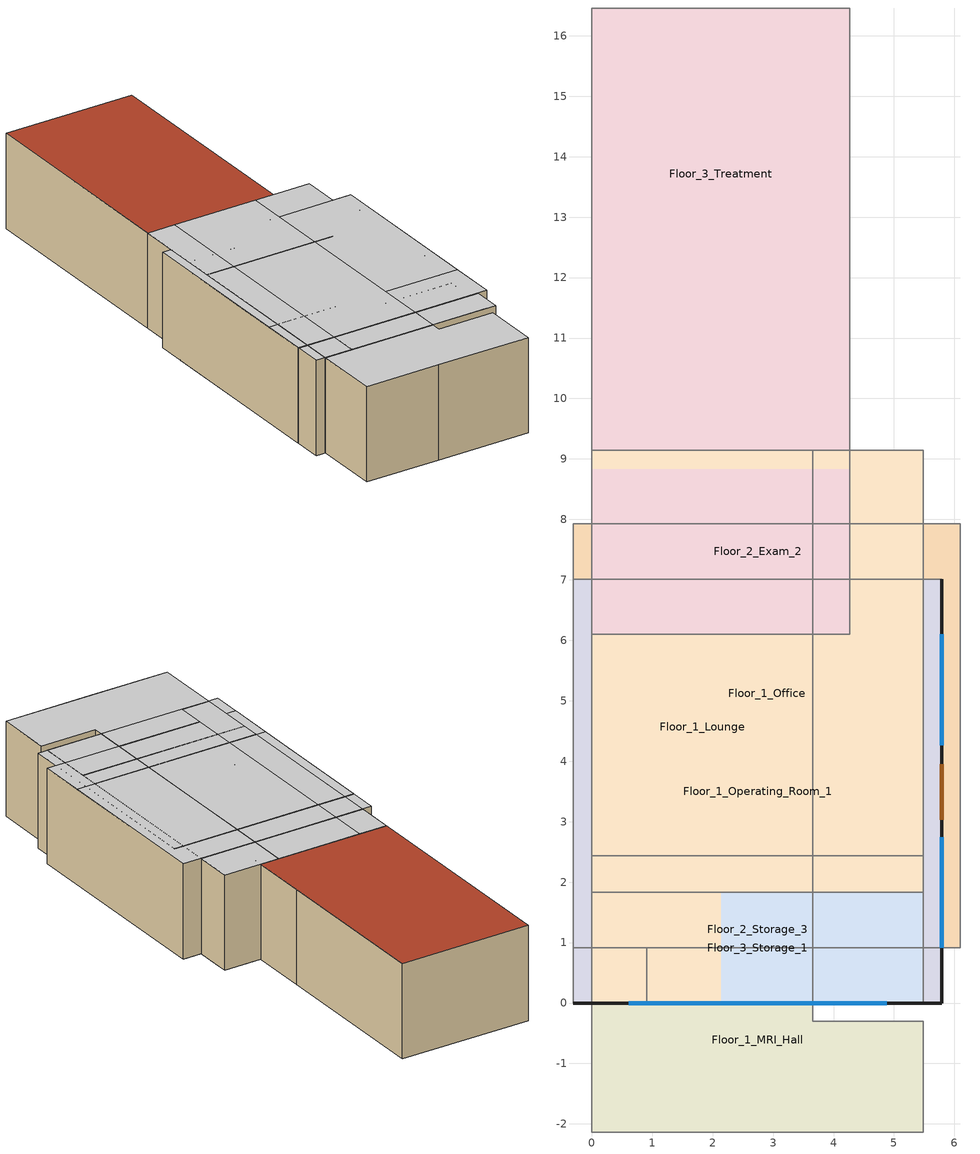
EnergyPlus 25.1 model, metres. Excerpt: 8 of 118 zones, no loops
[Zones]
Floor_1_Lounge
 floor adiabatic (IntFloor): 0,0 0,9.14 3.66,9.14 3.66,0 z0
 wall to Floor_1_Locker_Room_Hall (IntWall_MetalFramed): 0,0 3.66,0 z0:3.05
 wall to Floor_1_Locker_Room (IntWall_MetalFramed): 0,9.14 0,0 z0:3.05
 wall to Floor_1_Storage (IntWall_MetalFramed): 3.66,9.14 0,9.14 z0:3.05
 wall to Floor_1_Operating_Room_3 (IntWall_MetalFramed): 3.66,0 3.66,5.18 z0:3.05
 wall to Floor_1_IT_Room (IntWall_MetalFramed): 3.66,6.71 3.66,9.14 z0:3.05
 wall to Floor_1_IT_Hall (IntWall_MetalFramed): 3.66,5.18 3.66,6.71 z0:3.05
 ceiling to Floor_2_Exam_7 (IntFloor Reversed): 3.66,9.14 0.91,9.14 0.91,0 3.66,0 z3.05
 ceiling to Floor_2_Exam_Hall_5 (IntFloor Reversed): 0,0 0.91,0 0.91,9.14 0,9.14 z3.05
Floor_1_MRI_Hall
 floor adiabatic (IntFloor): 0,-2.13 0,0 0.91,0 0.91,0.91 3.66,0.91 3.66,-0.3 5.49,-0.3 5.49,-2.13 z0
 wall to Floor_1_Procedure_Room (IntWall_MetalFramed): 5.49,-2.13 5.49,-0.3 z0:3.05
 wall to Floor_1_Reception (IntWall_MetalFramed): 0,-2.13 2.44,-2.13 z0:3.05
 wall to Floor_1_MRI_Control_Room (IntWall_MetalFramed): 0.91,0.91 0.91,0 0,0 z0:3.05
 wall to Floor_1_MRI_Room (IntWall_MetalFramed): 0,0 0,-2.13 z0:3.05
 wall to Floor_1_Dressing_Room (IntWall_MetalFramed): 3.66,0.91 0.91,0.91 z0:3.05
 wall to Floor_1_MRI_Toilet (IntWall_MetalFramed): 5.49,-0.3 3.66,-0.3 3.66,0.91 z0:3.05
 wall to Floor_1_Office (IntWall_MetalFramed): 2.44,-2.13 5.49,-2.13 z0:3.05
 ceiling to Floor_2_Work (IntFloor Reversed): 0,0 0,-2.13 5.49,-2.13 5.49,-0.3 3.66,-0.3 3.66,0.91 0.91,0.91 0.91,0 z3.05
Floor_1_Office
 floor adiabatic (IntFloor): 6.1,7.92 6.1,0.91 -0.3,0.91 -0.3,7.92 z0
 wall to Floor_1_Procedure_Room (IntWall_MetalFramed): 6.1,7.92 2.74,7.92 z0:3.05
 wall to Floor_1_Pre_Op_Hall (IntWall_MetalFramed): 6.1,0.91 6.1,7.92 z0:3.05
 wall to Floor_1_Reception (IntWall_MetalFramed): -0.3,7.92 -0.3,0.91 1.22,0.91 z0:3.05
 wall to Floor_1_Reception_Hall (IntWall_MetalFramed): 1.22,0.91 6.1,0.91 z0:3.05
 ceiling to Floor_2_Work_Hall (IntFloor Reversed): 6.1,0.91 6.1,2.44 -0.3,2.44 -0.3,0.91 z3.05
 ceiling to Floor_2_Exam_9 (IntFloor Reversed): 6.1,7.92 3.35,7.92 3.35,2.44 6.1,2.44 z3.05
 ceiling to Floor_2_Work (IntFloor Reversed): -0.3,2.44 3.35,2.44 3.35,7.92 -0.3,7.92 z3.05
Floor_1_Operating_Room_1
 floor ground (Floor1OperatingRoom1Slab_Ffactor): 5.79,7.01 5.79,0 -0.3,0 -0.3,7.01 z0
 wall outside (ExtWall_MetalFramed_NonRes): -0.3,0 5.79,0 5.79,7.01 z0:3.05
 wall to Floor_1_Sterile_Hall (IntWall_MetalFramed): -0.3,7.01 -0.3,0 z0:3.05
 wall to Floor_1_Sub_Sterile (IntWall_MetalFramed): 5.79,7.01 1.52,7.01 z0:3.05
 wall to Floor_1_Scrub (IntWall_MetalFramed): 1.52,7.01 -0.3,7.01 z0:3.05
 window (FixedWindow_NonRes): 0.61,0 2.44,0 / 3.05,0 4.88,0 / 5.79,0.91 5.79,2.74 / 5.79,4.27 5.79,6.1 z1.22:2.44
 door (Swinging Door_con): 5.79,3.03 5.79,3.95 z0:2.13
 ceiling to Floor_2_Conference (IntFloor Reversed): 5.79,0 5.79,3.66 -0.3,3.66 -0.3,0 z3.05
 ceiling to Floor_2_Office (IntFloor Reversed): 5.79,7.01 1.52,7.01 1.52,3.66 5.79,3.66 z3.05
 ceiling to Floor_2_Office_Hall (IntFloor Reversed): -0.3,3.66 1.52,3.66 1.52,7.01 -0.3,7.01 z3.05
Floor_2_Exam_2
 floor to Floor_1_Recovery_Room (IntFloor): 5.49,0 2.13,0 2.13,3.66 5.49,3.66 z0
 floor to Floor_1_Nurse_Hall (IntFloor): 0,3.66 0,6.1 5.49,6.1 5.49,3.66 z0
 floor to Floor_1_Step_Down (IntFloor): 0,3.66 2.13,3.66 2.13,0 0,0 z0
 floor to Floor_1_Nurse_Station (IntFloor): 0,6.1 0,8.84 5.49,8.84 5.49,6.1 z0
 floor to Floor_1_Pre_Op_Room_2 (IntFloor): 0,9.14 3.66,9.14 3.66,8.84 0,8.84 z0
 floor to Floor_1_Nourishment (IntFloor): 5.49,8.84 3.66,8.84 3.66,9.14 5.49,9.14 z0
 wall outside (ExtWall_MetalFramed_NonRes): 0,0 5.49,0 z0:3.05
 wall to Floor_2_Exam_Hall_2 (IntWall_MetalFramed): 5.49,0 5.49,9.14 z0:3.05
 wall to Floor_2_Exam_Hall_1 (IntWall_MetalFramed): 0,9.14 0,0 z0:3.05
 wall to Floor_2_Reception_Hall (IntWall_MetalFramed): 5.49,9.14 0,9.14 z0:3.05
 window (FixedWindow_NonRes): 1.22,0 4.27,0 z1.22:2.44
 ceiling to Floor_3_Undeveloped_1 (IntFloor Reversed): 5.49,0 5.49,9.14 0,9.14 0,0 z3.05
Floor_2_Storage_3
 floor to Floor_1_Locker_Room (IntFloor): 5.49,0 0,0 0,2.44 5.49,2.44 z0
 wall to Floor_2_Exam_Hall_6 (IntWall_MetalFramed): 0,2.44 0,0 z0:3.05
 wall to Floor_2_Nurse_Station_2 (IntWall_MetalFramed): 0,0 5.49,0 z0:3.05
 wall to Floor_2_Exam_Hall_5 (IntWall_MetalFramed): 5.49,0 5.49,2.44 z0:3.05
 wall to Floor_2_Exam_8 (IntWall_MetalFramed): 5.49,2.44 0,2.44 z0:3.05
 ceiling to Floor_3_Office (IntFloor Reversed): 0,0 5.49,0 5.49,2.44 0,2.44 z3.05
Floor_3_Storage_1
 floor to Floor_2_Scheduling_1 (IntFloor): 0,0 0,1.83 5.49,1.83 5.49,0 z0
 wall to Floor_3_Physical_Therapy_2 (IntWall_MetalFramed): 0,0 5.49,0 z0:3.05
 wall to Floor_3_Mechanical_Hall (IntWall_MetalFramed): 5.49,0 5.49,1.83 z0:3.05
 wall to Floor_3_Dressing_Room (IntWall_MetalFramed): 0,1.83 0,0 z0:3.05
 wall to Floor_3_Utility (IntWall_MetalFramed): 5.49,1.83 0,1.83 z0:3.05
 roof outside (FlatRoof_WoodFramingAndOther_NonRes): 0,1.83 0,0 5.49,0 5.49,1.83 z3.05
Floor_3_Treatment
 floor to Floor_2_Exam_3 (IntFloor): 0,6.1 0,9.14 4.27,9.14 4.27,6.1 z0
 floor to Floor_2_X_Ray (IntFloor): 4.27,16.46 4.27,10.97 0,10.97 0,16.46 z0
 floor to Floor_2_Reception_Hall (IntFloor): 0,10.97 4.27,10.97 4.27,9.14 0,9.14 z0
 wall to Floor_3_Physical_Therapy_1 (IntWall_MetalFramed): 0,6.1 4.27,6.1 z0:3.05
 wall to Floor_3_Office_Hall (IntWall_MetalFramed): 4.27,16.46 0,16.46 z0:3.05
 wall to Floor_3_Physical_Therapy_2 (IntWall_MetalFramed): 4.27,6.1 4.27,10.97 z0:3.05
 wall to Floor_3_Undeveloped_1 (IntWall_MetalFramed): 0,16.46 0,6.1 z0:3.05
 wall to Floor_3_Humid (IntWall_MetalFramed): 4.27,10.97 4.27,16.46 z0:3.05
 roof outside (FlatRoof_WoodFramingAndOther_NonRes): 0,6.1 4.27,6.1 4.27,16.46 0,16.46 z3.05
[Building]
Outpatient: North Axis {deg}=0; Loads Convergence Tolerance Value {W}=0.5; Temperature Convergence Tolerance Value {deltaC}=0.5; Solar Distribution=FullExterior; Maximum Number of Warmup Days=50
[Site:Location]
RED BLUFF: Latitude {deg}=38.58; Longitude {deg}=-121.49; Time Zone {hr}=-8; Elevation {m}=107.5944
[SizingPeriod:DesignDay] Day of Month=21; Day Type=SummerDesignDay; Dry-Bulb Temperature Range Modifier Type=DefaultMultipliers; Humidity Condition Type=WetBulb; Barometric Pressure {Pa}=100043; Wind Speed {m/s}=3.5; Wind Direction {deg}=150; Rain Indicator=No; Snow Indicator=No; Daylight Saving Time Indicator=No; Solar Model Indicator=ASHRAETau
Name | Month | Maximum Dry-Bulb Temperature {C} | Daily Dry-Bulb Temperature Range {deltaC} | Wetbulb or DewPoint at Maximum Dry-Bulb {C} | ASHRAE Clear Sky Optical Depth for Beam Irradiance (taub) | ASHRAE Clear Sky Optical Depth for Diffuse Irradiance (taud)
RED BLUFF  August .4% Condns DB=>MCWB | 8 | 42.2 | 17.3 | 21.1 | 0.337 | 2.494
RED BLUFF  July .4% Condns DB=>MCWB | 7 | 43.3 | 17.1 | 20.9 | 0.354 | 2.452
RED BLUFF  June .4% Condns DB=>MCWB | 6 | 42.4 | 15.3 | 20.3 | 0.349 | 2.478
RED BLUFF  November .4% Condns DB=>MCWB | 11 | 27.2 | 11.2 | 14.3 | 0.31 | 2.553
[Site:WaterMainsTemperature]
Calculation Method=Schedule; Temperature Schedule=WaterMainCZ11
[Material]
Name | Roughness | Thickness {m} | Conductivity {W/m-K} | Density {kg/m3} | Specific Heat {J/kg-K} | Thermal Absorptance | Solar Absorptance | Visible Absorptance
Air - Metal Wall Framing - 16 or 24 in. OC | Smooth | 0.1397 | 1.22017 | 1.28148 | 1004.832 | 0.9 | 0.7 | 0.7
ExtWall_MetalFramed_NonRes Insulation | Smooth | 0.007874 | 0.0230188 | 16.0185 | 1130.436 | 0.9 | 0.7 | 0.7
Gypsum Board - 5/8 in. | MediumRough | 0.016002 | 0.158656 | 640.739 | 1130.436 | 0.9 | 0.7 | 0.8
Metal Standing Seam - 1/16 in. | Smooth | 0.0015875 | 15.363 | 7820.53 | 502.416 | 0.85 | 0.92 | 0.85
Stucco - 7/8 in. | MediumRough | 0.022352 | 0.700948 | 1855.1 | 837.36 | 0.9 | 0.7 | 0.8
Concrete - 140 lb/ft3 - 4 in. | MediumRough | 0.1016 | 1.9514 | 2239.06 | 921.096 | 0.9 | 0.7 | 0.8
Carpet - 3/4 in. | Smooth | 0.01905 | 0.0455183 | 288.332 | 1381.644 | 0.9 | 0.7 | 0.8
Metal Deck - 1/16 in. | MediumRough | 0.0015875 | 45.3452 | 7820.53 | 502.416 | 0.9 | 0.7 | 0.8
Built-up roofing | Rough | 0.0002413 | 0.023072 | 17940.7 | 6.10864e+06 | 0.9 | 0.7 | 0.8
FlatRoof_WoodFramingAndOther_NonRes Insulation | Smooth | 0.063754 | 0.0230188 | 16.0185 | 1130.436 | 0.9 | 0.7 | 0.8
[Material:NoMass]
Opaque Door panel_con: Roughness=MediumRough; Thermal Resistance {m2-K/W}=0.475973; Thermal Absorptance=0.9; Solar Absorptance=0.7; Visible Absorptance=0.7
[WindowMaterial:SimpleGlazingSystem]
FixedWindow_NonRes Material: U-Factor {W/m2-K}=5.8418; Solar Heat Gain Coefficient=0.7252; Visible Transmittance=0.42
[Construction]
FixedWindow_NonRes: FixedWindow_NonRes Material
IntWall_MetalFramed: Gypsum Board - 5/8 in., Air - Metal Wall Framing - 16 or 24 in. OC, Gypsum Board - 5/8 in.
ExtWall_MetalFramed_NonRes: Stucco - 7/8 in., ExtWall_MetalFramed_NonRes Insulation, Air - Metal Wall Framing - 16 or 24 in. OC, Gypsum Board - 5/8 in.
IntFloor: Metal Deck - 1/16 in., Concrete - 140 lb/ft3 - 4 in., Carpet - 3/4 in.
FlatRoof_WoodFramingAndOther_NonRes: Built-up roofing, Metal Standing Seam - 1/16 in., FlatRoof_WoodFramingAndOther_NonRes Insulation, Gypsum Board - 5/8 in.
IntFloor Reversed: Carpet - 3/4 in., Concrete - 140 lb/ft3 - 4 in., Metal Deck - 1/16 in.
Swinging Door_con: Opaque Door panel_con
[Construction:FfactorGroundFloor]
Floor1OperatingRoom1Slab_Ffactor: F-Factor {W/m-K}=1.26363; Area {m2}=42.7354; PerimeterExposed {m}=13.1064
[InternalMass] Construction=IntWall_MetalFramed
Name | Zone or ZoneList | Surface Area {m2}
Floor 1 Lounge_InternalMass_1 | Floor_1_Lounge | 66.8902
Floor 1 MRI Hall_InternalMass_1 | Floor_1_MRI_Hall | 27.3135
Floor 1 Office_InternalMass_1 | Floor_1_Office | 89.7443
Floor 1 Operating Room 1_InternalMass_1 | Floor_1_Operating_Room_1 | 85.4708
Floor 2 Exam 2_InternalMass_1 | Floor_2_Exam_2 | 100.3353
Floor 2 Storage 3_InternalMass_1 | Floor_2_Storage_3 | 26.7561
Floor 3 Storage 1_InternalMass_1 | Floor_3_Storage_1 | 20.0671
Floor 3 Treatment_InternalMass_1 | Floor_3_Treatment | 88.4437
[Zone] Type=1; Multiplier=1; Ceiling Height {m}=autocalculate; Volume {m3}=autocalculate; Part of Total Floor Area=Yes
Name | Floor Area {m2}
Floor_2_Exam_2 | 50.16762
Floor_3_Treatment | 44.2218
Floor_1_MRI_Hall | 13.6567
Floor_1_Lounge | 33.44508
Floor_2_Storage_3 | 13.378
Floor_3_Storage_1 | 10.0335
Floor_1_Office | 44.8721
Floor_1_Operating_Room_1 | 42.73538
[ZoneInfiltration:DesignFlowRate] Design Flow Rate Calculation Method=Flow/ExteriorWallArea; Flow Rate per Exterior Surface Area {m3/s-m2}=0.00173228; Constant Term Coefficient=1; Temperature Term Coefficient=0; Velocity Term Coefficient=0.224052; Velocity Squared Term Coefficient=0; Density Basis=Outdoor
Name | Zone or ZoneList or Space or SpaceList | Schedule
Infil_Floor_2_Exam_2 | Floor_2_Exam_2 | OutpatientHealthInfiltration
Infil_Floor_3_Treatment | Floor_3_Treatment | OutpatientHealthInfiltration
Infil_Floor_1_MRI_Hall | Floor_1_MRI_Hall | OutpatientHealthInfiltration
Infil_Floor_1_Lounge | Floor_1_Lounge | OutpatientHealthInfiltration
Infil_Floor_2_Storage_3 | Floor_2_Storage_3 | OutpatientHealthInfiltration
Infil_Floor_3_Storage_1 | Floor_3_Storage_1 | OutpatientHealthInfiltration
Infil_Floor_1_Office | Floor_1_Office | OutpatientOfficeInfiltration
Infil_Floor_1_Operating_Room_1 | Floor_1_Operating_Room_1 | OutpatientHealthInfiltration
[Exterior:Lights] Control Option=AstronomicalClock
Name | Schedule | Design Level {W}
ExtLights_Motion_Outpatient | OutpatientExtLightingMotionCtrl | 1841.885
ExtLights_NonMotion_Outpatient | OutpatientExtLightingNonMotionCtrl | 1030.665
[Exterior:FuelEquipment]
Elevator_Outpatient: Fuel Use Type=Electricity; Schedule=OutpatientElevator; Design Level {W}=13860.78
[Schedule:Day:Hourly]
OutpatientHealthInfiltrationWD: 1, 1, 1, 1, 1, 1, 0.25, 0.25, 0.25, 0.25, 0.25, 0.25, 0.25, 0.25, 0.25, 0.25, 0.25, 0.25, 0.25, 0.25, 0.25, 0.25, 1, 1
OutpatientHealthInfiltrationSat: 1, 1, 1, 1, 1, 1, 0.25, 0.25, 0.25, 0.25, 0.25, 0.25, 0.25, 0.25, 0.25, 0.25, 0.25, 0.25, 0.25, 1, 1, 1, 1, 1
OutpatientHealthInfiltrationSun: 1, 1, 1, 1, 1, 1, 1, 0.25, 0.25, 0.25, 0.25, 0.25, 0.25, 0.25, 0.25, 0.25, 1, 1, 1, 1, 1, 1, 1, 1
OutpatientOfficeInfiltrationWD: 1, 1, 1, 1, 1, 0.25, 0.25, 0.25, 0.25, 0.25, 0.25, 0.25, 0.25, 0.25, 0.25, 0.25, 0.25, 0.25, 0.25, 0.25, 0.25, 0.25, 0.25, 0.25
OutpatientOfficeInfiltrationSat; OutpatientOfficeInfiltrationSun; OutpatientExtLightingNonMotionCtrlWD; OutpatientExtLightingNonMotionCtrlSat; OutpatientExtLightingNonMotionCtrlSun; OutpatientElevatorSummer: 1, 1, 1, 1, 1, 1, 1, 1, 1, 1, 1, 1, 1, 1, 1, 1, 1, 1, 1, 1, 1, 1, 1, 1
OutpatientElevatorWD: 0, 0, 0, 0, 0, 0, 0, 0.02, 0.75, 1, 1, 1, 0.75, 1, 1, 1, 1, 1, 0.52, 0.52, 0.52, 0.28, 0, 0
OutpatientElevatorSat: 0, 0, 0, 0, 0, 0, 0, 0.02, 0.46, 0.7, 0.7, 0.7, 0.51, 0.51, 0.51, 0.51, 0.51, 0.25, 0.02, 0, 0, 0, 0, 0
OutpatientElevatorSun: 0, 0, 0, 0, 0, 0, 0, 0, 0.02, 0.02, 0.02, 0.02, 0.02, 0.02, 0.02, 0.02, 0, 0, 0, 0, 0, 0, 0, 0
OutpatientExtLightingMotionCtrlWD: 0, 0, 0, 0, 0, 1, 1, 1, 1, 1, 1, 1, 1, 1, 1, 1, 1, 1, 1, 1, 1, 1, 0, 0
OutpatientExtLightingMotionCtrlSat; OutpatientExtLightingMotionCtrlSun: 0, 0, 0, 0, 0, 1, 1, 1, 1, 1, 1, 1, 1, 1, 1, 1, 1, 1, 1, 1, 1, 1, 1, 1
OutpatientElevatorWinter: 0, 0, 0, 0, 0, 0, 0, 0, 0, 0, 0, 0, 0, 0, 0, 0, 0, 0, 0, 0, 0, 0, 0, 0
[Schedule:Week:Daily]
OutpatientElevatorWk: OutpatientElevatorSun, OutpatientElevatorWD, OutpatientElevatorWD, OutpatientElevatorWD, OutpatientElevatorWD, OutpatientElevatorWD, OutpatientElevatorSat, OutpatientElevatorSun, OutpatientElevatorSummer, OutpatientElevatorWinter, OutpatientElevatorSun, OutpatientElevatorSun
OutpatientExtLightingMotionCtrlWk: OutpatientExtLightingMotionCtrlSun, OutpatientExtLightingMotionCtrlWD, OutpatientExtLightingMotionCtrlWD, OutpatientExtLightingMotionCtrlWD, OutpatientExtLightingMotionCtrlWD, OutpatientExtLightingMotionCtrlWD, OutpatientExtLightingMotionCtrlSat, OutpatientExtLightingMotionCtrlSun, OutpatientExtLightingMotionCtrlWD, OutpatientExtLightingMotionCtrlWD, OutpatientExtLightingMotionCtrlSun, OutpatientExtLightingMotionCtrlSun
OutpatientExtLightingNonMotionCtrlWk: OutpatientExtLightingNonMotionCtrlSun, OutpatientExtLightingNonMotionCtrlWD, OutpatientExtLightingNonMotionCtrlWD, OutpatientExtLightingNonMotionCtrlWD, OutpatientExtLightingNonMotionCtrlWD, OutpatientExtLightingNonMotionCtrlWD, OutpatientExtLightingNonMotionCtrlSat, OutpatientExtLightingNonMotionCtrlSun, OutpatientExtLightingNonMotionCtrlWD, OutpatientExtLightingNonMotionCtrlWD, OutpatientExtLightingNonMotionCtrlSun, OutpatientExtLightingNonMotionCtrlSun
OutpatientHealthInfiltrationWk: OutpatientHealthInfiltrationSun, OutpatientHealthInfiltrationWD, OutpatientHealthInfiltrationWD, OutpatientHealthInfiltrationWD, OutpatientHealthInfiltrationWD, OutpatientHealthInfiltrationWD, OutpatientHealthInfiltrationSat, OutpatientHealthInfiltrationSun, OutpatientHealthInfiltrationWD, OutpatientHealthInfiltrationWD, OutpatientHealthInfiltrationSun, OutpatientHealthInfiltrationSun
OutpatientOfficeInfiltrationWk: OutpatientOfficeInfiltrationSun, OutpatientOfficeInfiltrationWD, OutpatientOfficeInfiltrationWD, OutpatientOfficeInfiltrationWD, OutpatientOfficeInfiltrationWD, OutpatientOfficeInfiltrationWD, OutpatientOfficeInfiltrationSat, OutpatientOfficeInfiltrationSun, OutpatientOfficeInfiltrationWD, OutpatientOfficeInfiltrationWD, OutpatientOfficeInfiltrationSun, OutpatientOfficeInfiltrationSun
[Schedule:Year]
OutpatientElevator: OutpatientElevatorWk, 1, 1, 12, 31
OutpatientExtLightingMotionCtrl: OutpatientExtLightingMotionCtrlWk, 1, 1, 12, 31
OutpatientExtLightingNonMotionCtrl: OutpatientExtLightingNonMotionCtrlWk, 1, 1, 12, 31
OutpatientHealthInfiltration: OutpatientHealthInfiltrationWk, 1, 1, 12, 31
OutpatientOfficeInfiltration: OutpatientOfficeInfiltrationWk, 1, 1, 12, 31
[Schedule:Compact]
WaterMainCZ11: Through: 1/31, For: AllDays, Until: 24:00, 10.89, Through: 2/28, For: AllDays, Until: 24:00, 10.28, Through: 3/31, For: AllDays, Until: 24:00, 11.28, Through: 4/30, For: AllDays, Until: 24:00, 12.28, Through: 5/31, For: AllDays, Until: 24:00, 12.56, Through: 6/30, For: AllDays, Until: 24:00, 14.5, Through: 7/31, For: AllDays, Until: 24:00, 17.11, Through: 8/31, For: AllDays, Until: 24:00, 18, Through: 9/30, For: AllDays, Until: 24:00, 17.39, Through: 10/31, For: AllDays, Until: 24:00, 16.33, Through: 11/30, For: AllDays, Until: 24:00, 14, Through: 12/31, For: AllDays, Until: 24:00, 11.78
